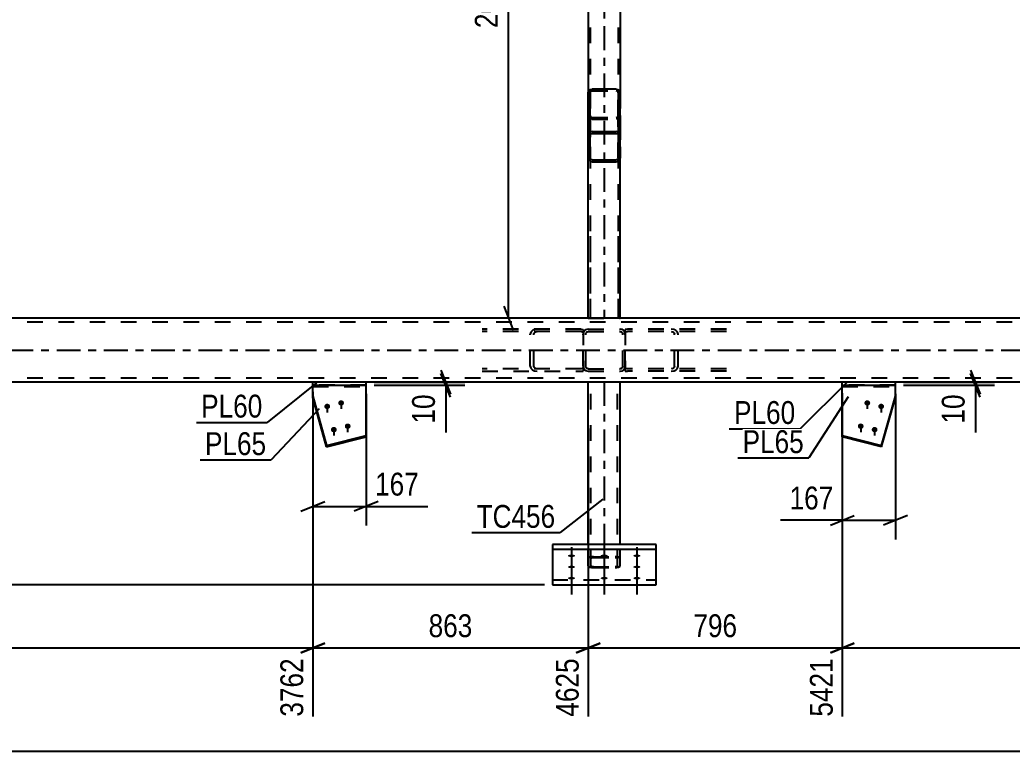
# Model space of a CAD drawing. Header units: millimetres. Extents: x -141 to 1048, y -561 to 280.
# Drawn here: x 113.7 to 238.1, y 85.4 to 177 of the extents above; entities that cross this region are included whole.
import ezdxf

# ---------------------------------------------------------------- set-up
doc = ezdxf.new("R2010")
doc.units = ezdxf.units.MM
doc.linetypes.add('DXK_LINE_DOT2', pattern=[3.9198, 1.9599, -1.9599])
doc.linetypes.add('DXK_LINE_DOT3', pattern=[5.9187, 2.979, -0.9799, 0.9799, -0.9799])
doc.styles.add('Arial Narrow', font='ARIALN.TTF', dxfattribs={"height": 0.2})

# ---------------------------------------------------------------- blocks, each defined once
blk = doc.blocks.new('Part-389626618-34460 - 34395')
at = {"color": 2, "linetype": 'Continuous'}
for p, q in [((157.15, 131.62), (150.47, 131.62)), ((150.47, 131.22), (150.47, 131.62)), ((150.47, 131.22), (157.15, 131.22)), ((157.15, 131.22), (157.15, 131.62))]:
    blk.add_line(p, q, dxfattribs=at)
blk = doc.blocks.new('Part-389626618-34397 - 34395')
at = {"color": 7, "linetype": 'DXK_LINE_DOT2'}
for p, q in [((184.1, 138.26), (171.69, 138.26)), ((178.61, 138.26), (178.28, 138.21)), ((184.1, 138.26), (184.36, 138.22)), ((184.36, 138.22), (184.36, 133.01)), ((184.1, 137.94), (171.69, 137.94)), ((177.8, 137.86), (177.73, 137.62)), ((177.73, 133.62), (177.73, 137.62)), ((178.17, 137.62), (178.21, 137.74)), ((178.17, 133.62), (178.17, 137.62)), ((178.44, 137.91), (178.61, 137.94)), ((184.1, 137.94), (184.27, 137.91)), ((184.27, 137.91), (184.36, 137.87)), ((184.1, 133.3), (171.69, 133.3)), ((177.73, 133.62), (177.8, 133.37)), ((178.21, 133.49), (178.17, 133.62)), ((178.61, 133.3), (178.44, 133.32)), ((184.27, 133.32), (184.1, 133.3)), ((184.36, 133.36), (184.27, 133.32)), ((171.69, 132.98), (184.1, 132.98)), ((178.28, 133.02), (178.61, 132.98)), ((184.1, 132.98), (184.36, 133.01))]:
    blk.add_line(p, q, dxfattribs=at)
for centre, radius, start, end in [((178.48, 137.43), 0.802, 104.5547, 147.5895), ((178.54, 137.52), 0.401, 104.5547, 147.5895), ((178.48, 133.8), 0.802, 212.4105, 255.4453), ((178.54, 133.71), 0.401, 212.4105, 255.4453)]:
    blk.add_arc(centre, radius, start, end, dxfattribs=at)
blk = doc.blocks.new('Part-389626618-34399 - 34395')
at = {"color": 7, "linetype": 'DXK_LINE_DOT2'}
for p, q in [((189.9, 138.26), (189.64, 138.22)), ((189.64, 138.22), (189.64, 133.01)), ((202.31, 138.26), (189.9, 138.26)), ((195.72, 138.21), (195.39, 138.26)), ((189.64, 137.87), (189.73, 137.91)), ((189.73, 137.91), (189.9, 137.94)), ((202.31, 137.94), (189.9, 137.94)), ((195.39, 137.94), (195.56, 137.91)), ((195.79, 137.74), (195.83, 137.62)), ((195.83, 133.62), (195.83, 137.62)), ((196.27, 137.62), (196.2, 137.86)), ((196.27, 133.62), (196.27, 137.62)), ((189.73, 133.32), (189.64, 133.36)), ((189.9, 133.3), (189.73, 133.32)), ((202.31, 133.3), (189.9, 133.3)), ((195.56, 133.32), (195.39, 133.3)), ((195.83, 133.62), (195.79, 133.49)), ((196.2, 133.37), (196.27, 133.62)), ((189.64, 133.01), (189.9, 132.98)), ((202.31, 132.98), (189.9, 132.98)), ((195.39, 132.98), (195.72, 133.02))]:
    blk.add_line(p, q, dxfattribs=at)
for centre, radius, start, end in [((195.52, 137.43), 0.802, 32.4104, 75.4453), ((195.46, 137.52), 0.401, 32.4104, 75.4453), ((195.46, 133.71), 0.401, 284.5547, 327.5896), ((195.52, 133.8), 0.802, 284.5547, 327.5896)]:
    blk.add_arc(centre, radius, start, end, dxfattribs=at)
blk = doc.blocks.new('Part-389626618-49923 - 34395')
at = {"color": 2, "linetype": 'Continuous'}
for p, q in [((185, 167.86), (185.04, 168.04)), ((185.04, 168.04), (185.14, 168.18)), ((185.14, 168.18), (185.3, 168.28)), ((185.3, 168.28), (185.48, 168.32)), ((188.52, 168.32), (185.48, 168.32)), ((188.52, 168.32), (188.7, 168.28)), ((188.7, 168.28), (188.86, 168.18)), ((188.86, 168.18), (188.96, 168.04)), ((188.96, 168.04), (189, 167.86)), ((185, 162.54), (185, 167.86)), ((189, 162.54), (189, 167.86)), ((185.3, 162.96), (185.14, 162.86)), ((185.48, 162.99), (185.3, 162.96)), ((185.48, 162.99), (188.52, 162.99)), ((188.7, 162.96), (188.52, 162.99)), ((188.86, 162.86), (188.7, 162.96)), ((185.04, 162.71), (185, 162.54)), ((185, 159.68), (185, 162.54)), ((185.14, 162.86), (185.04, 162.71)), ((185.24, 162.54), (185.26, 162.63)), ((185.24, 159.68), (185.24, 162.54)), ((185.26, 162.63), (185.31, 162.7)), ((185.31, 162.7), (185.39, 162.75)), ((185.39, 162.75), (185.48, 162.76)), ((185.48, 162.76), (188.52, 162.76)), ((188.52, 162.76), (188.61, 162.75)), ((188.61, 162.75), (188.69, 162.7)), ((188.69, 162.7), (188.74, 162.63)), ((188.74, 162.63), (188.76, 162.54)), ((188.76, 162.54), (188.76, 159.68)), ((188.96, 162.71), (188.86, 162.86)), ((189, 162.54), (188.96, 162.71)), ((189, 159.68), (189, 162.54)), ((185, 159.68), (185.04, 159.51)), ((185.04, 159.51), (185.14, 159.36)), ((185.14, 159.36), (185.3, 159.26)), ((185.26, 159.6), (185.24, 159.68)), ((185.31, 159.52), (185.26, 159.6)), ((185.3, 159.26), (185.48, 159.23)), ((185.39, 159.47), (185.31, 159.52)), ((185.48, 159.46), (185.39, 159.47)), ((185.48, 159.46), (188.52, 159.46)), ((185.48, 159.23), (188.52, 159.23)), ((188.61, 159.47), (188.52, 159.46)), ((188.52, 159.23), (188.7, 159.26)), ((188.69, 159.52), (188.61, 159.47)), ((188.74, 159.6), (188.69, 159.52)), ((188.7, 159.26), (188.86, 159.36)), ((188.76, 159.68), (188.74, 159.6)), ((188.86, 159.36), (188.96, 159.51)), ((188.96, 159.51), (189, 159.68))]:
    blk.add_line(p, q, dxfattribs=at)
at = {"color": 7, "linetype": 'DXK_LINE_DOT2'}
for p, q in [((185.26, 167.95), (185.24, 167.86)), ((185.31, 168.02), (185.26, 167.95)), ((185.39, 168.07), (185.31, 168.02)), ((185.48, 168.09), (185.39, 168.07)), ((185.48, 168.32), (185.48, 168.32)), ((185.48, 168.09), (188.52, 168.09)), ((188.52, 168.32), (188.52, 168.32)), ((188.61, 168.07), (188.52, 168.09)), ((188.69, 168.02), (188.61, 168.07)), ((188.74, 167.95), (188.69, 168.02)), ((188.76, 167.86), (188.74, 167.95)), ((185, 167.86), (185, 165.01)), ((185.24, 167.86), (185.24, 162.54)), ((185.24, 165.01), (185.24, 167.86)), ((188.76, 167.86), (188.76, 162.54)), ((188.76, 165.01), (188.76, 167.86)), ((189, 167.86), (189, 165.01)), ((185, 165.01), (185, 159.68)), ((185.04, 164.83), (185, 165.01)), ((185.14, 164.69), (185.04, 164.83)), ((185.3, 164.59), (185.14, 164.69)), ((185.24, 165.01), (185.24, 159.68)), ((185.26, 164.92), (185.24, 165.01)), ((185.3, 164.87), (185.26, 164.92)), ((185.31, 164.85), (185.3, 164.87)), ((185.48, 164.56), (185.3, 164.59)), ((185.31, 164.85), (185.39, 164.8)), ((185.39, 164.8), (185.48, 164.78)), ((185.48, 164.78), (188.52, 164.78)), ((185.48, 164.56), (188.52, 164.56)), ((188.52, 164.78), (188.61, 164.8)), ((188.7, 164.59), (188.52, 164.56)), ((188.61, 164.8), (188.69, 164.85)), ((188.69, 164.85), (188.74, 164.92)), ((188.86, 164.69), (188.7, 164.59)), ((188.74, 164.92), (188.76, 165.01)), ((188.76, 159.68), (188.76, 165.01)), ((188.96, 164.83), (188.86, 164.69)), ((189, 165.01), (188.96, 164.83)), ((189, 165.01), (189, 159.68))]:
    blk.add_line(p, q, dxfattribs=at)
blk = doc.blocks.new('Part-389626618-34409 - 34395')
at = {"color": 7, "linetype": 'DXK_LINE_DOT2'}
for p, q in [((185, 138.26), (184.76, 138.21)), ((185, 138.26), (189, 138.26)), ((189.24, 138.21), (189, 138.26)), ((184.41, 137.86), (184.36, 137.62)), ((184.36, 133.62), (184.36, 137.62)), ((184.68, 137.62), (184.7, 137.74)), ((184.68, 133.62), (184.68, 137.62)), ((184.88, 137.91), (185, 137.94)), ((185, 137.94), (189, 137.94)), ((189, 137.94), (189.12, 137.91)), ((189.3, 137.74), (189.32, 137.62)), ((189.32, 133.62), (189.32, 137.62)), ((189.64, 137.62), (189.59, 137.86)), ((189.64, 133.62), (189.64, 137.62)), ((184.36, 133.62), (184.41, 133.37)), ((184.7, 133.49), (184.68, 133.62)), ((185, 133.3), (184.88, 133.32)), ((185, 133.3), (189, 133.3)), ((189.12, 133.32), (189, 133.3)), ((189.32, 133.62), (189.3, 133.49)), ((189.59, 133.37), (189.64, 133.62)), ((184.76, 133.02), (185, 132.98)), ((185, 132.98), (189, 132.98)), ((189, 132.98), (189.24, 133.02))]:
    blk.add_line(p, q, dxfattribs=at)
for centre, radius, start, end in [((185, 137.62), 0.64, 112.5, 157.5), ((189, 137.62), 0.64, 22.5, 67.5), ((185, 137.62), 0.32, 112.5, 157.5), ((189, 137.62), 0.32, 22.5, 67.5), ((185, 133.62), 0.64, 202.5, 247.5), ((185, 133.62), 0.32, 202.5, 247.5), ((189, 133.62), 0.32, 292.5, 337.5), ((189, 133.62), 0.64, 292.5, 337.5)]:
    blk.add_arc(centre, radius, start, end, dxfattribs=at)
blk = doc.blocks.new('Part-389626618-34412 - 34395')
at = {"color": 2, "linetype": 'Continuous'}
for p, q in [((185, 219.14), (185.04, 219.32)), ((185, 219.14), (185, 218.42)), ((185.04, 219.32), (185.14, 219.47)), ((185.14, 219.47), (185.3, 219.58)), ((185.3, 219.58), (185.48, 219.62)), ((185.48, 219.62), (188.52, 219.62)), ((188.52, 219.62), (188.7, 219.58)), ((188.7, 219.58), (188.86, 219.47)), ((188.86, 219.47), (188.96, 219.32)), ((188.96, 219.32), (189, 219.14)), ((189, 219.14), (189, 218.42)), ((185, 213.01), (185, 191.36)), ((189, 213.01), (189, 191.36)), ((185, 178.94), (185, 167.86)), ((189, 178.94), (189, 167.86)), ((185, 139.62), (185, 159.68)), ((189, 139.62), (189, 159.68)), ((189, 139.62), (185, 139.62))]:
    blk.add_line(p, q, dxfattribs=at)
at = {"color": 7, "linetype": 'DXK_LINE_DOT2'}
for p, q in [((185.26, 219.23), (185.24, 219.14)), ((185.24, 219.14), (185.24, 139.62)), ((185.31, 219.31), (185.26, 219.23)), ((185.39, 219.36), (185.31, 219.31)), ((185.48, 219.38), (185.39, 219.36)), ((185.48, 219.38), (188.52, 219.38)), ((188.61, 219.36), (188.52, 219.38)), ((188.69, 219.31), (188.61, 219.36)), ((188.74, 219.23), (188.69, 219.31)), ((188.76, 219.14), (188.74, 219.23)), ((188.76, 219.14), (188.76, 139.62)), ((185, 218.42), (185, 213.01)), ((189, 218.42), (189, 213.01)), ((185.04, 215.91), (185, 216.1)), ((185.14, 215.76), (185.04, 215.91)), ((185.3, 215.65), (185.14, 215.76)), ((185.26, 216), (185.24, 216.1)), ((185.3, 215.95), (185.26, 216)), ((185.31, 215.93), (185.3, 215.95)), ((185.48, 215.62), (185.3, 215.65)), ((185.31, 215.93), (185.39, 215.87)), ((185.39, 215.87), (185.48, 215.86)), ((185.48, 215.86), (188.52, 215.86)), ((185.48, 215.62), (188.52, 215.62)), ((188.52, 215.86), (188.61, 215.87)), ((188.7, 215.65), (188.52, 215.62)), ((188.61, 215.87), (188.69, 215.93)), ((188.69, 215.93), (188.74, 216)), ((188.86, 215.76), (188.7, 215.65)), ((188.74, 216), (188.76, 216.1)), ((188.96, 215.91), (188.86, 215.76)), ((189, 216.1), (188.96, 215.91)), ((185, 191.36), (185, 178.94)), ((189, 191.36), (189, 178.94)), ((185, 167.86), (185, 159.68)), ((189, 167.86), (189, 159.68)), ((188.74, 139.62), (188.7, 139.62)), ((188.74, 139.62), (188.7, 139.62)), ((188.76, 139.62), (188.74, 139.62)), ((188.74, 139.62), (188.76, 139.62))]:
    blk.add_line(p, q, dxfattribs=at)
at = {"color": 7, "linetype": 'DXK_LINE_DOT3'}
blk.add_line((187, 217.62), (187, 139.62), dxfattribs=at)
blk = doc.blocks.new('Part-389626618-34413 - 34395')
at = {"color": 2, "linetype": 'Continuous'}
for p, q in [((189, 131.62), (185, 131.62)), ((185, 111.29), (185, 131.62)), ((189, 111.29), (189, 131.62))]:
    blk.add_line(p, q, dxfattribs=at)
at = {"color": 7, "linetype": 'DXK_LINE_DOT2'}
for p, q in [((185.32, 108.6), (185.32, 131.62)), ((188.59, 131.62), (188.6, 131.62)), ((188.65, 131.62), (188.68, 131.62)), ((188.68, 108.6), (188.68, 131.62)), ((185, 108.6), (185, 111.29)), ((189, 108.6), (189, 111.29)), ((185.05, 109.62), (185, 109.53)), ((185.19, 109.69), (185.05, 109.62)), ((185.39, 109.74), (185.19, 109.69)), ((185.32, 109.53), (185.34, 109.58)), ((185.34, 109.58), (185.41, 109.61)), ((185.64, 109.75), (185.39, 109.74)), ((185.41, 109.61), (185.52, 109.64)), ((185.52, 109.64), (185.64, 109.64)), ((185.64, 109.75), (188.36, 109.75)), ((185.64, 109.64), (188.36, 109.64)), ((188.6, 109.74), (188.36, 109.75)), ((188.36, 109.64), (188.48, 109.64)), ((188.48, 109.64), (188.59, 109.61)), ((188.59, 109.61), (188.65, 109.58)), ((188.81, 109.69), (188.6, 109.74)), ((188.65, 109.58), (188.68, 109.53)), ((188.95, 109.62), (188.81, 109.69)), ((189, 109.53), (188.95, 109.62)), ((185, 108.6), (185.05, 108.52)), ((185.05, 108.52), (185.19, 108.45)), ((185.19, 108.45), (185.39, 108.4)), ((185.34, 108.56), (185.32, 108.6)), ((185.41, 108.53), (185.34, 108.56)), ((185.39, 108.4), (185.64, 108.39)), ((185.52, 108.5), (185.41, 108.53)), ((185.64, 108.5), (185.52, 108.5)), ((185.64, 108.5), (188.36, 108.5)), ((185.64, 108.39), (188.36, 108.39)), ((188.48, 108.5), (188.36, 108.5)), ((188.36, 108.39), (188.6, 108.4)), ((188.59, 108.53), (188.48, 108.5)), ((188.65, 108.56), (188.59, 108.53)), ((188.6, 108.4), (188.81, 108.45)), ((188.68, 108.6), (188.65, 108.56)), ((188.81, 108.45), (188.95, 108.52)), ((188.95, 108.52), (189, 108.6))]:
    blk.add_line(p, q, dxfattribs=at)
at = {"color": 7, "linetype": 'DXK_LINE_DOT3'}
blk.add_line((187, 131.62), (187, 109.07), dxfattribs=at)
blk = doc.blocks.new('Part-389626618-34543 - 34395')
at = {"color": 7, "linetype": 'DXK_LINE_DOT2'}
for p, q in [((223.53, 131.24), (216.85, 131.24)), ((216.85, 131.24), (216.85, 131.22)), ((216.85, 131.22), (216.85, 131.24)), ((216.85, 131.07), (223.53, 131.07)), ((223.53, 131.24), (223.53, 131.22)), ((223.53, 131.22), (223.53, 131.24))]:
    blk.add_line(p, q, dxfattribs=at)
at = {"color": 2, "linetype": 'Continuous'}
for p, q in [((216.85, 124.77), (216.85, 131.22)), ((223.53, 129.71), (223.53, 131.22)), ((221.78, 123.7), (223.53, 129.87)), ((221.78, 123.53), (223.53, 129.71)), ((216.85, 124.93), (221.78, 123.7)), ((221.78, 123.53), (216.85, 124.77)), ((221.78, 123.7), (221.78, 123.53))]:
    blk.add_line(p, q, dxfattribs=at)
blk = doc.blocks.new('Part-389626618-34438 - 34395')
at = {"color": 7, "linetype": 'DXK_LINE_DOT2'}
for p, q in [((185, 139.62), (185, 149.88)), ((185.24, 149.88), (185.24, 139.62)), ((188.76, 149.88), (188.76, 139.62)), ((189, 139.62), (189, 149.88)), ((185, 139.62), (189, 139.62))]:
    blk.add_line(p, q, dxfattribs=at)
blk = doc.blocks.new('Part-389626618-34440 - 34395')
at = {"color": 2, "linetype": 'Continuous'}
for p, q in [((193.5, 111.29), (180.5, 111.29)), ((180.5, 111.29), (180.5, 106.25)), ((193.5, 106.25), (193.5, 111.29)), ((180.5, 110.69), (193.5, 110.69)), ((180.5, 106.25), (193.5, 106.25))]:
    blk.add_line(p, q, dxfattribs=at)
at = {"color": 7, "linetype": 'DXK_LINE_DOT2'}
blk.add_line((180.5, 106.85), (193.5, 106.85), dxfattribs=at)
blk = doc.blocks.new('Part-389626618-34456 - 34395')
at = {"color": 2, "linetype": 'Continuous'}
for p, q in [((223.53, 131.62), (216.85, 131.62)), ((216.85, 131.22), (216.85, 131.62)), ((216.85, 131.22), (223.53, 131.22)), ((223.53, 131.22), (223.53, 131.62))]:
    blk.add_line(p, q, dxfattribs=at)
blk = doc.blocks.new('Part-389626618-34490 - 34395')
at = {"color": 2, "linetype": 'Continuous'}
for p, q in [((185, 139.62), (4.8, 139.62)), ((425, 139.62), (189, 139.62)), ((150.47, 131.62), (4.8, 131.62)), ((185, 131.62), (157.15, 131.62)), ((216.85, 131.62), (189, 131.62)), ((390.47, 131.62), (223.53, 131.62))]:
    blk.add_line(p, q, dxfattribs=at)
at = {"color": 7, "linetype": 'DXK_LINE_DOT2'}
for p, q in [((189, 139.62), (185, 139.62)), ((555.64, 139.14), (0, 139.14)), ((555.64, 132.1), (0, 132.1)), ((157.15, 131.62), (150.47, 131.62)), ((189, 131.62), (185, 131.62)), ((223.53, 131.62), (216.85, 131.62))]:
    blk.add_line(p, q, dxfattribs=at)
at = {"color": 7, "linetype": 'DXK_LINE_DOT3'}
blk.add_line((0, 135.62), (555.64, 135.62), dxfattribs=at)
blk = doc.blocks.new('Part-389626618-34545 - 34395')
at = {"color": 7, "linetype": 'DXK_LINE_DOT2'}
for p, q in [((157.15, 131.24), (150.47, 131.24)), ((150.47, 131.24), (150.47, 131.22)), ((150.47, 131.22), (150.47, 131.24)), ((150.47, 131.07), (157.15, 131.07)), ((157.15, 131.24), (157.15, 131.22)), ((157.15, 131.22), (157.15, 131.24))]:
    blk.add_line(p, q, dxfattribs=at)
at = {"color": 2, "linetype": 'Continuous'}
for p, q in [((150.47, 129.71), (150.47, 131.22)), ((157.15, 124.77), (157.15, 131.22)), ((150.47, 129.87), (152.21, 123.7)), ((152.21, 123.53), (150.47, 129.71)), ((152.21, 123.7), (157.15, 124.93)), ((152.21, 123.53), (157.15, 124.77)), ((152.21, 123.7), (152.21, 123.53))]:
    blk.add_line(p, q, dxfattribs=at)
blk = doc.blocks.new('Bolt-389626618-34553 - 34395')
at = {"linetype": 'Continuous'}
for points in [[(182.9, 110.02), (182.99, 110.02), (183.08, 110.01), (183.16, 109.99), (183.23, 109.97), (183.28, 109.95), (183.32, 109.92), (183.34, 109.89), (183.34, 109.85), (183.32, 109.82), (183.28, 109.8), (183.23, 109.77), (183.16, 109.75), (183.08, 109.73), (182.99, 109.72), (182.9, 109.72), (182.81, 109.72), (182.72, 109.73), (182.64, 109.75), (182.57, 109.77), (182.52, 109.8), (182.48, 109.82), (182.46, 109.85), (182.46, 109.89), (182.48, 109.92), (182.52, 109.95), (182.57, 109.97), (182.64, 109.99), (182.72, 110.01), (182.81, 110.02)], [(187, 110.02), (187.09, 110.02), (187.18, 110.01), (187.26, 109.99), (187.33, 109.97), (187.38, 109.95), (187.42, 109.92), (187.44, 109.89), (187.44, 109.85), (187.42, 109.82), (187.38, 109.8), (187.33, 109.77), (187.26, 109.75), (187.18, 109.73), (187.09, 109.72), (187, 109.72), (186.91, 109.72), (186.82, 109.73), (186.74, 109.75), (186.67, 109.77), (186.62, 109.8), (186.58, 109.82), (186.56, 109.85), (186.56, 109.89), (186.58, 109.92), (186.62, 109.95), (186.67, 109.97), (186.74, 109.99), (186.82, 110.01), (186.91, 110.02)], [(191.1, 110.02), (191.19, 110.02), (191.28, 110.01), (191.36, 109.99), (191.43, 109.97), (191.48, 109.95), (191.52, 109.92), (191.54, 109.89), (191.54, 109.85), (191.52, 109.82), (191.48, 109.8), (191.43, 109.77), (191.36, 109.75), (191.28, 109.73), (191.19, 109.72), (191.1, 109.72), (191.01, 109.72), (190.92, 109.73), (190.84, 109.75), (190.77, 109.77), (190.72, 109.8), (190.68, 109.82), (190.66, 109.85), (190.66, 109.89), (190.68, 109.92), (190.72, 109.95), (190.77, 109.97), (190.84, 109.99), (190.92, 110.01), (191.01, 110.02)], [(182.9, 108.62), (182.99, 108.62), (183.08, 108.61), (183.16, 108.59), (183.23, 108.57), (183.28, 108.54), (183.32, 108.51), (183.34, 108.48), (183.34, 108.45), (183.32, 108.42), (183.28, 108.39), (183.23, 108.37), (183.16, 108.35), (183.08, 108.33), (182.99, 108.32), (182.9, 108.32), (182.81, 108.32), (182.72, 108.33), (182.64, 108.35), (182.57, 108.37), (182.52, 108.39), (182.48, 108.42), (182.46, 108.45), (182.46, 108.48), (182.48, 108.51), (182.52, 108.54), (182.57, 108.57), (182.64, 108.59), (182.72, 108.61), (182.81, 108.62)], [(191.1, 108.62), (191.19, 108.62), (191.28, 108.61), (191.36, 108.59), (191.43, 108.57), (191.48, 108.54), (191.52, 108.51), (191.54, 108.48), (191.54, 108.45), (191.52, 108.42), (191.48, 108.39), (191.43, 108.37), (191.36, 108.35), (191.28, 108.33), (191.19, 108.32), (191.1, 108.32), (191.01, 108.32), (190.92, 108.33), (190.84, 108.35), (190.77, 108.37), (190.72, 108.39), (190.68, 108.42), (190.66, 108.45), (190.66, 108.48), (190.68, 108.51), (190.72, 108.54), (190.77, 108.57), (190.84, 108.59), (190.92, 108.61), (191.01, 108.62)], [(182.9, 107.22), (182.99, 107.21), (183.08, 107.2), (183.16, 107.19), (183.23, 107.17), (183.28, 107.14), (183.32, 107.11), (183.34, 107.08), (183.34, 107.05), (183.32, 107.02), (183.28, 106.99), (183.23, 106.97), (183.16, 106.94), (183.08, 106.93), (182.99, 106.92), (182.9, 106.92), (182.81, 106.92), (182.72, 106.93), (182.64, 106.94), (182.57, 106.97), (182.52, 106.99), (182.48, 107.02), (182.46, 107.05), (182.46, 107.08), (182.48, 107.11), (182.52, 107.14), (182.57, 107.17), (182.64, 107.19), (182.72, 107.2), (182.81, 107.21)], [(187, 107.22), (187.09, 107.21), (187.18, 107.2), (187.26, 107.19), (187.33, 107.17), (187.38, 107.14), (187.42, 107.11), (187.44, 107.08), (187.44, 107.05), (187.42, 107.02), (187.38, 106.99), (187.33, 106.97), (187.26, 106.94), (187.18, 106.93), (187.09, 106.92), (187, 106.92), (186.91, 106.92), (186.82, 106.93), (186.74, 106.94), (186.67, 106.97), (186.62, 106.99), (186.58, 107.02), (186.56, 107.05), (186.56, 107.08), (186.58, 107.11), (186.62, 107.14), (186.67, 107.17), (186.74, 107.19), (186.82, 107.2), (186.91, 107.21)], [(191.1, 107.22), (191.19, 107.21), (191.28, 107.2), (191.36, 107.19), (191.43, 107.17), (191.48, 107.14), (191.52, 107.11), (191.54, 107.08), (191.54, 107.05), (191.52, 107.02), (191.48, 106.99), (191.43, 106.97), (191.36, 106.94), (191.28, 106.93), (191.19, 106.92), (191.1, 106.92), (191.01, 106.92), (190.92, 106.93), (190.84, 106.94), (190.77, 106.97), (190.72, 106.99), (190.68, 107.02), (190.66, 107.05), (190.66, 107.08), (190.68, 107.11), (190.72, 107.14), (190.77, 107.17), (190.84, 107.19), (190.92, 107.2), (191.01, 107.21)]]:
    blk.add_hatch(color=1, dxfattribs=at).paths.add_polyline_path(points)
at = {"color": 1, "linetype": 'Continuous'}
for p, q in [((182.9, 110.96), (182.9, 107.84)), ((187, 110.96), (187, 107.84)), ((191.1, 110.96), (191.1, 107.84)), ((182.9, 109.56), (182.9, 106.44)), ((191.1, 109.56), (191.1, 106.44)), ((182.9, 108.16), (182.9, 105.04)), ((187, 108.16), (187, 105.04)), ((191.1, 108.16), (191.1, 105.04))]:
    blk.add_line(p, q, dxfattribs=at)
blk = doc.blocks.new('Bolt-389626618-34556 - 34395')
at = {"linetype": 'Continuous'}
for points in [[(219.98, 128.67), (219.9, 128.68), (219.83, 128.7), (219.77, 128.74), (219.71, 128.78), (219.67, 128.84), (219.64, 128.9), (219.62, 128.97), (219.62, 129.04), (219.64, 129.11), (219.67, 129.18), (219.71, 129.24), (219.77, 129.28), (219.83, 129.32), (219.9, 129.34), (219.98, 129.35), (220.05, 129.34), (220.12, 129.32), (220.19, 129.28), (220.25, 129.24), (220.29, 129.18), (220.32, 129.11), (220.34, 129.04), (220.34, 128.97), (220.32, 128.9), (220.29, 128.84), (220.25, 128.78), (220.19, 128.74), (220.12, 128.7), (220.05, 128.68)], [(221.72, 128.24), (221.64, 128.24), (221.57, 128.27), (221.51, 128.3), (221.45, 128.35), (221.41, 128.4), (221.37, 128.47), (221.36, 128.54), (221.36, 128.61), (221.37, 128.68), (221.41, 128.74), (221.45, 128.8), (221.51, 128.85), (221.57, 128.88), (221.64, 128.91), (221.72, 128.91), (221.79, 128.91), (221.86, 128.88), (221.93, 128.85), (221.98, 128.8), (222.03, 128.74), (222.06, 128.68), (222.08, 128.61), (222.08, 128.54), (222.06, 128.47), (222.03, 128.4), (221.98, 128.35), (221.93, 128.3), (221.86, 128.27), (221.79, 128.24)], [(219.15, 125.76), (219.08, 125.77), (219.01, 125.79), (218.94, 125.83), (218.89, 125.88), (218.84, 125.93), (218.81, 126), (218.8, 126.07), (218.8, 126.14), (218.81, 126.21), (218.84, 126.27), (218.89, 126.33), (218.94, 126.38), (219.01, 126.41), (219.08, 126.43), (219.15, 126.44), (219.23, 126.43), (219.3, 126.41), (219.37, 126.38), (219.42, 126.33), (219.47, 126.27), (219.5, 126.21), (219.51, 126.14), (219.51, 126.07), (219.5, 126), (219.47, 125.93), (219.42, 125.88), (219.37, 125.83), (219.3, 125.79), (219.23, 125.77)], [(220.89, 125.33), (220.82, 125.34), (220.75, 125.36), (220.68, 125.39), (220.63, 125.44), (220.58, 125.5), (220.55, 125.56), (220.54, 125.63), (220.54, 125.7), (220.55, 125.77), (220.58, 125.84), (220.63, 125.89), (220.68, 125.94), (220.75, 125.98), (220.82, 126), (220.89, 126.01), (220.97, 126), (221.04, 125.98), (221.11, 125.94), (221.16, 125.89), (221.21, 125.84), (221.24, 125.77), (221.25, 125.7), (221.25, 125.63), (221.24, 125.56), (221.21, 125.5), (221.16, 125.44), (221.11, 125.39), (221.04, 125.36), (220.97, 125.34)]]:
    blk.add_hatch(color=1, dxfattribs=at).paths.add_polyline_path(points)
at = {"color": 1, "linetype": 'Continuous'}
for p, q in [((219.98, 129.28), (219.98, 128.26)), ((221.72, 128.85), (221.72, 127.82)), ((219.15, 126.38), (219.15, 125.35)), ((220.89, 125.94), (220.89, 124.92))]:
    blk.add_line(p, q, dxfattribs=at)
blk = doc.blocks.new('Bolt-389626618-34558 - 34395')
at = {"linetype": 'Continuous'}
for points in [[(152.28, 128.24), (152.21, 128.24), (152.14, 128.27), (152.07, 128.3), (152.01, 128.35), (151.97, 128.4), (151.94, 128.47), (151.92, 128.54), (151.92, 128.61), (151.94, 128.68), (151.97, 128.74), (152.01, 128.8), (152.07, 128.85), (152.14, 128.88), (152.21, 128.91), (152.28, 128.91), (152.36, 128.91), (152.43, 128.88), (152.49, 128.85), (152.55, 128.8), (152.59, 128.74), (152.62, 128.68), (152.64, 128.61), (152.64, 128.54), (152.62, 128.47), (152.59, 128.4), (152.55, 128.35), (152.49, 128.3), (152.43, 128.27), (152.36, 128.24)], [(154.02, 128.67), (153.95, 128.68), (153.87, 128.7), (153.81, 128.74), (153.75, 128.78), (153.71, 128.84), (153.68, 128.9), (153.66, 128.97), (153.66, 129.04), (153.68, 129.11), (153.71, 129.18), (153.75, 129.24), (153.81, 129.28), (153.87, 129.32), (153.95, 129.34), (154.02, 129.35), (154.1, 129.34), (154.17, 129.32), (154.23, 129.28), (154.29, 129.24), (154.33, 129.18), (154.36, 129.11), (154.38, 129.04), (154.38, 128.97), (154.36, 128.9), (154.33, 128.84), (154.29, 128.78), (154.23, 128.74), (154.17, 128.7), (154.1, 128.68)], [(153.1, 125.33), (153.03, 125.34), (152.96, 125.36), (152.89, 125.39), (152.84, 125.44), (152.79, 125.5), (152.76, 125.56), (152.75, 125.63), (152.75, 125.7), (152.76, 125.77), (152.79, 125.84), (152.84, 125.89), (152.89, 125.94), (152.96, 125.98), (153.03, 126), (153.1, 126.01), (153.18, 126), (153.25, 125.98), (153.32, 125.94), (153.37, 125.89), (153.42, 125.84), (153.45, 125.77), (153.46, 125.7), (153.46, 125.63), (153.45, 125.56), (153.42, 125.5), (153.37, 125.44), (153.32, 125.39), (153.25, 125.36), (153.18, 125.34)], [(154.84, 125.76), (154.77, 125.77), (154.7, 125.79), (154.63, 125.83), (154.58, 125.88), (154.53, 125.93), (154.5, 126), (154.49, 126.07), (154.49, 126.14), (154.5, 126.21), (154.53, 126.27), (154.58, 126.33), (154.63, 126.38), (154.7, 126.41), (154.77, 126.43), (154.84, 126.44), (154.92, 126.43), (154.99, 126.41), (155.06, 126.38), (155.11, 126.33), (155.16, 126.27), (155.19, 126.21), (155.2, 126.14), (155.2, 126.07), (155.19, 126), (155.16, 125.93), (155.11, 125.88), (155.06, 125.83), (154.99, 125.79), (154.92, 125.77)]]:
    blk.add_hatch(color=1, dxfattribs=at).paths.add_polyline_path(points)
at = {"color": 1, "linetype": 'Continuous'}
for p, q in [((152.28, 128.85), (152.28, 127.82)), ((154.02, 129.28), (154.02, 128.26)), ((153.1, 125.94), (153.1, 124.92)), ((154.84, 126.38), (154.84, 125.35))]:
    blk.add_line(p, q, dxfattribs=at)
blk = doc.blocks.new('StraightDimension-389626618-35741 - 34395')
at = {"color": 7, "linetype": 'Continuous'}
for p, q in [((216.85, 130.15), (216.85, 89.72)), ((218.35, 98.93), (215.35, 97.73)), ((216.85, 98.33), (390.47, 98.33))]:
    blk.add_line(p, q, dxfattribs=at)
blk = doc.blocks.new('StraightDimension-389626618-38332 - 34395')
at = {"color": 7, "linetype": 'Continuous'}
for p, q in [((157.15, 130.15), (157.15, 113.66)), ((150.47, 128.79), (150.47, 113.66)), ((148.97, 115.46), (151.97, 116.66)), ((150.47, 116.06), (157.15, 116.06)), ((158.65, 116.66), (155.65, 115.46)), ((157.15, 116.06), (164.89, 116.06)), ((157.15, 116.06), (164.89, 116.06))]:
    blk.add_line(p, q, dxfattribs=at)
at = {"color": 0}
blk.add_wipeout([(164.36, 116.81), (164.36, 121.01), (157.68, 121.01), (157.68, 116.81)], dxfattribs=at)
at = {"color": 3, "style": 'Arial Narrow'}
blk.add_text('167', height=2.863, dxfattribs=at).set_placement((158.28, 117.41))
blk = doc.blocks.new('StraightDimension-389626618-52625 - 34395')
at = {"color": 7, "linetype": 'Continuous'}
for p, q in [((175.6, 218.12), (174.4, 221.12)), ((184.48, 219.62), (172.15, 219.62)), ((175, 139.62), (175, 219.62)), ((174.4, 141.12), (175.6, 138.12)), ((184, 139.62), (172.15, 139.62))]:
    blk.add_line(p, q, dxfattribs=at)
at = {"color": 0}
blk.add_wipeout([(174.25, 183.87), (170.05, 183.87), (170.05, 175.36), (174.25, 175.36)], dxfattribs=at)
at = {"color": 3, "style": 'Arial Narrow'}
blk.add_text('2000', height=2.863, rotation=90.0002, dxfattribs=at).set_placement((173.65, 175.96))
blk = doc.blocks.new('StraightDimension-389626618-35742 - 34395')
at = {"color": 7, "linetype": 'Continuous'}
for p, q in [((216.85, 130.15), (216.85, 89.72)), ((185, 125.81), (185, 89.72)), ((186.5, 98.93), (183.5, 97.73)), ((185, 98.33), (216.85, 98.33)), ((215.35, 97.73), (218.35, 98.93))]:
    blk.add_line(p, q, dxfattribs=at)
at = {"color": 0}
blk.add_wipeout([(204.27, 99.08), (204.27, 103.28), (197.58, 103.28), (197.58, 99.08)], dxfattribs=at)
at = {"color": 3, "style": 'Arial Narrow'}
blk.add_text('796', height=2.863, dxfattribs=at).set_placement((198.18, 99.68))
at = {"color": 0, "linetype": 'Continuous'}
blk.add_wipeout([(216.25, 97.63), (212.05, 97.63), (212.05, 89.12), (216.25, 89.12)], dxfattribs=at)
at = {"color": 3, "linetype": 'Continuous', "style": 'Arial Narrow'}
blk.add_text('5421', height=2.863, rotation=90.0002, dxfattribs=at).set_placement((215.65, 89.72))
blk = doc.blocks.new('StraightDimension-389626618-35743 - 34395')
at = {"color": 7, "linetype": 'Continuous'}
for p, q in [((150.47, 130.42), (150.47, 89.72)), ((185, 125.81), (185, 89.72)), ((151.97, 98.93), (148.97, 97.73)), ((150.47, 98.33), (185, 98.33)), ((183.5, 97.73), (186.5, 98.93))]:
    blk.add_line(p, q, dxfattribs=at)
at = {"color": 0}
blk.add_wipeout([(171.07, 99.08), (171.07, 103.28), (164.39, 103.28), (164.39, 99.08)], dxfattribs=at)
at = {"color": 3, "style": 'Arial Narrow'}
blk.add_text('863', height=2.863, dxfattribs=at).set_placement((164.99, 99.68))
at = {"color": 0, "linetype": 'Continuous'}
blk.add_wipeout([(184.4, 97.63), (180.2, 97.63), (180.2, 89.12), (184.4, 89.12)], dxfattribs=at)
at = {"color": 3, "linetype": 'Continuous', "style": 'Arial Narrow'}
blk.add_text('4625', height=2.863, rotation=90.0002, dxfattribs=at).set_placement((183.8, 89.72))
blk = doc.blocks.new('StraightDimension-389626618-35744 - 34395')
at = {"color": 7, "linetype": 'Continuous'}
for p, q in [((150.47, 130.42), (150.47, 89.72)), ((0, 98.33), (150.47, 98.33)), ((148.97, 97.73), (151.97, 98.93))]:
    blk.add_line(p, q, dxfattribs=at)
at = {"color": 0, "linetype": 'Continuous'}
blk.add_wipeout([(149.87, 97.63), (145.67, 97.63), (145.67, 89.12), (149.87, 89.12)], dxfattribs=at)
at = {"color": 3, "linetype": 'Continuous', "style": 'Arial Narrow'}
blk.add_text('3762', height=2.863, rotation=90.0002, dxfattribs=at).set_placement((149.27, 89.72))
blk = doc.blocks.new('StraightDimension-389626618-38337 - 34395')
at = {"color": 7, "linetype": 'Continuous'}
for p, q in [((216.85, 130.24), (216.85, 111.92)), ((223.53, 130.15), (223.53, 111.92)), ((215.35, 113.72), (218.35, 114.92)), ((225.03, 114.92), (222.03, 113.72)), ((216.85, 114.32), (209.11, 114.32)), ((216.85, 114.32), (209.11, 114.32)), ((216.85, 114.32), (223.53, 114.32))]:
    blk.add_line(p, q, dxfattribs=at)
at = {"color": 0}
blk.add_wipeout([(216.32, 115.07), (216.32, 119.27), (209.64, 119.27), (209.64, 115.07)], dxfattribs=at)
at = {"color": 3, "style": 'Arial Narrow'}
blk.add_text('167', height=2.863, dxfattribs=at).set_placement((210.24, 115.67))
blk = doc.blocks.new('StraightDimension-389626618-44362 - 34395')
at = {"color": 7, "linetype": 'Continuous'}
blk.add_line((-1, 85.4), (567.54, 85.4), dxfattribs=at)
blk = doc.blocks.new('StraightDimension-389626618-47125 - 34395')
at = {"color": 7, "linetype": 'Continuous'}
blk.add_line((179.5, 106.25), (-24.92, 106.25), dxfattribs=at)
blk = doc.blocks.new('StraightDimension-389626618-52739 - 34395')
at = {"color": 7, "linetype": 'Continuous'}
for p, q in [((166.53, 133.12), (167.73, 130.12)), ((167.73, 129.72), (166.53, 132.72)), ((158.15, 131.62), (169.53, 131.62)), ((158.15, 131.22), (169.53, 131.22)), ((167.13, 131.22), (167.13, 131.62)), ((167.13, 131.22), (167.13, 125.31)), ((167.13, 131.22), (167.13, 125.31))]:
    blk.add_line(p, q, dxfattribs=at)
at = {"color": 0}
blk.add_wipeout([(166.38, 130.69), (162.18, 130.69), (162.18, 125.83), (166.38, 125.83)], dxfattribs=at)
at = {"color": 3, "style": 'Arial Narrow'}
blk.add_text('10', height=2.863, rotation=90.0002, dxfattribs=at).set_placement((165.78, 126.43))
blk = doc.blocks.new('StraightDimension-389626618-52750 - 34395')
at = {"color": 7, "linetype": 'Continuous'}
for p, q in [((232.93, 133.12), (234.13, 130.12)), ((234.13, 129.72), (232.93, 132.72)), ((224.53, 131.62), (235.93, 131.62)), ((224.53, 131.22), (235.93, 131.22)), ((233.53, 131.22), (233.53, 131.62)), ((233.53, 131.22), (233.53, 125.31)), ((233.53, 131.22), (233.53, 125.31))]:
    blk.add_line(p, q, dxfattribs=at)
at = {"color": 0}
blk.add_wipeout([(232.78, 130.69), (228.58, 130.69), (228.58, 125.83), (232.78, 125.83)], dxfattribs=at)
at = {"color": 3, "style": 'Arial Narrow'}
blk.add_text('10', height=2.863, rotation=90.0002, dxfattribs=at).set_placement((232.18, 126.43))
blk = doc.blocks.new('Mark-389626618-37588 - 34395')
at = {"color": 0}
blk.add_wipeout([(144.16, 127.18), (144.16, 130.18), (136.48, 130.18), (136.48, 127.18)], dxfattribs=at)
blk.add_wipeout([(144.16, 127.18), (144.16, 130.18), (136.48, 130.18), (136.48, 127.18)], dxfattribs=at)
at = {"color": 30, "linetype": 'Continuous'}
for p in [(150.92, 131.53), (135.88, 126.58)]:
    blk.add_line(p, (144.76, 126.58), dxfattribs=at)
at = {"color": 3, "style": 'Arial Narrow'}
blk.add_text('PL60', height=2.863, dxfattribs=at).set_placement((136.48, 127.18))
blk = doc.blocks.new('Mark-389626618-37627 - 34395')
at = {"color": 0}
blk.add_wipeout([(180.87, 113.37), (180.87, 116.37), (171.01, 116.37), (171.01, 113.37)], dxfattribs=at)
blk.add_wipeout([(180.87, 113.37), (180.87, 116.37), (171.01, 116.37), (171.01, 113.37)], dxfattribs=at)
at = {"color": 30, "linetype": 'Continuous'}
for p in [(186.83, 116.98), (170.41, 112.77)]:
    blk.add_line(p, (181.47, 112.77), dxfattribs=at)
at = {"color": 3, "style": 'Arial Narrow'}
blk.add_text('TC456', height=2.863, dxfattribs=at).set_placement((171.01, 113.37))
blk = doc.blocks.new('Mark-389626618-37648 - 34395')
at = {"color": 0}
blk.add_wipeout([(210.95, 126.38), (210.95, 129.38), (203.28, 129.38), (203.28, 126.38)], dxfattribs=at)
blk.add_wipeout([(210.95, 126.38), (210.95, 129.38), (203.28, 129.38), (203.28, 126.38)], dxfattribs=at)
at = {"color": 30, "linetype": 'Continuous'}
for p in [(217.37, 131.52), (202.68, 125.78)]:
    blk.add_line(p, (211.55, 125.78), dxfattribs=at)
at = {"color": 3, "style": 'Arial Narrow'}
blk.add_text('PL60', height=2.863, dxfattribs=at).set_placement((203.28, 126.38))
blk = doc.blocks.new('Mark-389626618-52687 - 34395')
at = {"color": 0}
blk.add_wipeout([(212.03, 122.73), (212.03, 125.73), (204.35, 125.73), (204.35, 122.73)], dxfattribs=at)
blk.add_wipeout([(212.03, 122.73), (212.03, 125.73), (204.35, 125.73), (204.35, 122.73)], dxfattribs=at)
at = {"color": 30, "linetype": 'Continuous'}
for p in [(217.58, 129.76), (203.75, 122.13)]:
    blk.add_line(p, (212.63, 122.13), dxfattribs=at)
at = {"color": 3, "style": 'Arial Narrow'}
blk.add_text('PL65', height=2.863, dxfattribs=at).set_placement((204.35, 122.73))
blk = doc.blocks.new('Mark-389626618-52699 - 34395')
at = {"color": 0}
blk.add_wipeout([(144.64, 122.48), (144.64, 125.48), (136.96, 125.48), (136.96, 122.48)], dxfattribs=at)
blk.add_wipeout([(144.64, 122.48), (144.64, 125.48), (136.96, 125.48), (136.96, 122.48)], dxfattribs=at)
at = {"color": 30, "linetype": 'Continuous'}
for p in [(151.27, 128.26), (136.36, 121.88)]:
    blk.add_line(p, (145.24, 121.88), dxfattribs=at)
at = {"color": 3, "style": 'Arial Narrow'}
blk.add_text('PL65', height=2.863, dxfattribs=at).set_placement((136.96, 122.48))

msp = doc.modelspace()

# ---------------------------------------------------------------- block references
for name in ['Part-389626618-34412 - 34395', 'Part-389626618-49923 - 34395', 'Part-389626618-34438 - 34395', 'Part-389626618-34490 - 34395', 'Part-389626618-34397 - 34395', 'Part-389626618-34409 - 34395', 'Part-389626618-34399 - 34395', 'Part-389626618-34460 - 34395', 'Part-389626618-34545 - 34395', 'Part-389626618-34413 - 34395', 'Part-389626618-34456 - 34395', 'Part-389626618-34543 - 34395', 'Bolt-389626618-34558 - 34395', 'Bolt-389626618-34556 - 34395', 'Part-389626618-34440 - 34395', 'Bolt-389626618-34553 - 34395']:
    msp.add_blockref(name, (0, 0))

# ---------------------------------------------------------------- next in the draw order: block references
for name in ['StraightDimension-389626618-52625 - 34395', 'StraightDimension-389626618-38332 - 34395', 'StraightDimension-389626618-35741 - 34395']:
    msp.add_blockref(name, (0, 0))

# ---------------------------------------------------------------- next in the draw order: block references
msp.add_blockref('StraightDimension-389626618-35742 - 34395', (0, 0))

# ---------------------------------------------------------------- next in the draw order: block references
for name in ['StraightDimension-389626618-35743 - 34395', 'StraightDimension-389626618-38337 - 34395']:
    msp.add_blockref(name, (0, 0))

# ---------------------------------------------------------------- next in the draw order: block references
msp.add_blockref('StraightDimension-389626618-35744 - 34395', (0, 0))

# ---------------------------------------------------------------- next in the draw order: block references
msp.add_blockref('StraightDimension-389626618-44362 - 34395', (0, 0))

# ---------------------------------------------------------------- next in the draw order: block references
for name in ['StraightDimension-389626618-47125 - 34395', 'StraightDimension-389626618-52750 - 34395', 'Mark-389626618-37648 - 34395']:
    msp.add_blockref(name, (0, 0))

# ---------------------------------------------------------------- next in the draw order: block references
for name in ['StraightDimension-389626618-52739 - 34395', 'Mark-389626618-37588 - 34395', 'Mark-389626618-52687 - 34395', 'Mark-389626618-37627 - 34395']:
    msp.add_blockref(name, (0, 0))

# ---------------------------------------------------------------- next in the draw order: block references
msp.add_blockref('Mark-389626618-52699 - 34395', (0, 0))

doc.saveas('drawing.dxf')
